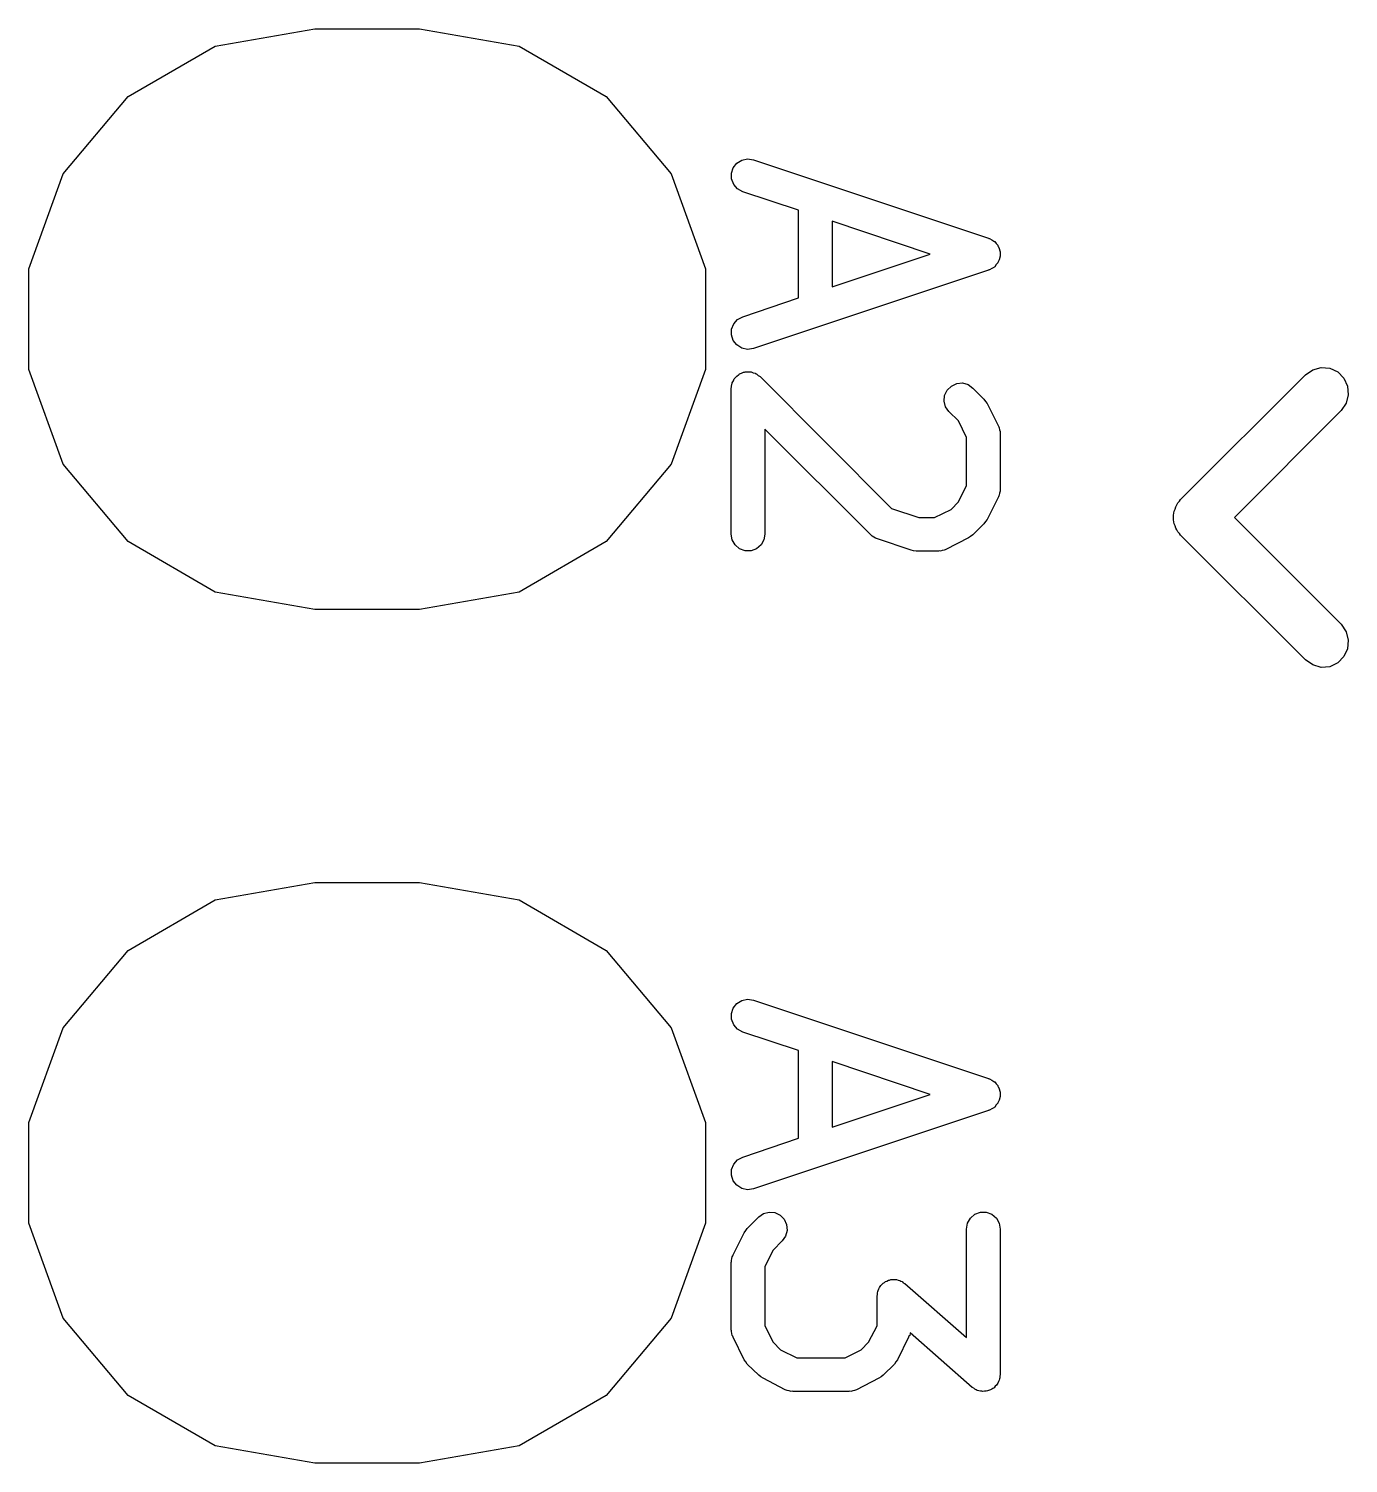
# Model space of a CAD drawing. Extents: x 125.5 to 143.1, y -145.4 to -100.4.
# Drawn here: x 125.543 to 129.469, y -127.814 to -123.546 of the extents above; entities that cross this region are included whole.
import ezdxf

# ---------------------------------------------------------------- set-up
doc = ezdxf.new("R2010")
doc.units = 0
doc.header["$MEASUREMENT"] = 0
doc.layers.add('BLACK', color=7, linetype='CONTINUOUS')

msp = doc.modelspace()

# ---------------------------------------------------------------- linework, layer by layer
at = {"layer": 'Black'}
for p, q in [((126.098, -123.598), (126.394, -123.546)), ((126.394, -123.546), (126.706, -123.546)), ((126.706, -123.546), (127.002, -123.598)), ((125.839, -123.748), (126.098, -123.598)), ((127.002, -123.598), (127.261, -123.748)), ((125.646, -123.978), (125.839, -123.748)), ((127.261, -123.748), (127.454, -123.978)), ((127.65, -123.946), (127.665, -123.937)), ((127.665, -123.937), (127.682, -123.933)), ((127.682, -123.933), (127.699, -123.936)), ((127.699, -123.936), (128.399, -124.169)), ((125.543, -124.26), (125.646, -123.978)), ((127.454, -123.978), (127.557, -124.26)), ((127.634, -123.976), (127.639, -123.96)), ((127.634, -123.993), (127.634, -123.976)), ((127.639, -123.96), (127.65, -123.946)), ((127.641, -124.01), (127.634, -123.993)), ((127.652, -124.022), (127.641, -124.01)), ((127.668, -124.031), (127.652, -124.022)), ((127.833, -124.086), (127.668, -124.031)), ((127.833, -124.347), (127.833, -124.086)), ((128.225, -124.217), (127.933, -124.119)), ((127.933, -124.119), (127.933, -124.314)), ((128.399, -124.169), (128.4, -124.17)), ((128.4, -124.17), (128.402, -124.17)), ((128.402, -124.17), (128.408, -124.174)), ((128.408, -124.174), (128.414, -124.178)), ((128.414, -124.178), (128.415, -124.179)), ((128.415, -124.179), (128.417, -124.179)), ((128.417, -124.179), (128.421, -124.185)), ((128.421, -124.185), (128.426, -124.19)), ((128.426, -124.19), (128.426, -124.192)), ((128.426, -124.192), (128.427, -124.193)), ((128.427, -124.193), (128.43, -124.2)), ((127.933, -124.314), (128.225, -124.217)), ((128.427, -124.24), (128.426, -124.242)), ((128.43, -124.234), (128.427, -124.24)), ((128.43, -124.2), (128.432, -124.207)), ((128.432, -124.227), (128.43, -124.234)), ((128.432, -124.207), (128.432, -124.208)), ((128.432, -124.208), (128.433, -124.209)), ((128.433, -124.224), (128.432, -124.225)), ((128.432, -124.225), (128.432, -124.227)), ((128.433, -124.209), (128.433, -124.217)), ((128.433, -124.217), (128.433, -124.224)), ((125.543, -124.56), (125.543, -124.26)), ((127.557, -124.26), (127.557, -124.56)), ((128.399, -124.264), (127.699, -124.497)), ((128.4, -124.263), (128.399, -124.264)), ((128.402, -124.263), (128.4, -124.263)), ((128.408, -124.259), (128.402, -124.263)), ((128.414, -124.256), (128.408, -124.259)), ((128.415, -124.255), (128.414, -124.256)), ((128.417, -124.254), (128.415, -124.255)), ((128.421, -124.248), (128.417, -124.254)), ((128.426, -124.243), (128.421, -124.248)), ((128.426, -124.242), (128.426, -124.243)), ((127.668, -124.403), (127.833, -124.347)), ((127.641, -124.424), (127.652, -124.411)), ((127.652, -124.411), (127.668, -124.403)), ((127.634, -124.44), (127.641, -124.424)), ((127.634, -124.457), (127.634, -124.44)), ((127.639, -124.474), (127.634, -124.457)), ((127.65, -124.487), (127.639, -124.474)), ((127.665, -124.496), (127.65, -124.487)), ((127.682, -124.5), (127.665, -124.496)), ((127.699, -124.497), (127.682, -124.5)), ((125.646, -124.842), (125.543, -124.56)), ((127.557, -124.56), (127.454, -124.842)), ((127.645, -124.585), (127.65, -124.58)), ((127.65, -124.58), (127.655, -124.576)), ((127.655, -124.576), (127.657, -124.575)), ((127.657, -124.575), (127.658, -124.573)), ((127.658, -124.573), (127.664, -124.571)), ((127.664, -124.571), (127.67, -124.568)), ((127.67, -124.568), (127.673, -124.568)), ((127.673, -124.568), (127.675, -124.567)), ((127.675, -124.567), (127.681, -124.567)), ((127.681, -124.567), (127.688, -124.567)), ((127.688, -124.567), (127.69, -124.567)), ((127.69, -124.567), (127.692, -124.567)), ((127.692, -124.567), (127.698, -124.57)), ((127.698, -124.57), (127.704, -124.571)), ((127.704, -124.571), (127.706, -124.573)), ((127.706, -124.573), (127.708, -124.573)), ((127.708, -124.573), (127.713, -124.578)), ((127.713, -124.578), (127.719, -124.581)), ((127.719, -124.581), (128.11, -124.973)), ((128.97, -124.947), (129.342, -124.576)), ((129.342, -124.576), (129.363, -124.561)), ((129.363, -124.561), (129.388, -124.554)), ((129.388, -124.554), (129.414, -124.556)), ((129.414, -124.556), (129.438, -124.567)), ((129.438, -124.567), (129.456, -124.586)), ((127.633, -124.617), (127.634, -124.61)), ((127.633, -125.05), (127.633, -124.617)), ((127.634, -124.61), (127.635, -124.604)), ((127.635, -124.604), (127.636, -124.602)), ((127.636, -124.6), (127.64, -124.594)), ((127.636, -124.602), (127.636, -124.6)), ((127.64, -124.594), (127.642, -124.588)), ((127.642, -124.588), (127.644, -124.586)), ((127.644, -124.586), (127.645, -124.585)), ((128.268, -124.637), (128.276, -124.621)), ((128.276, -124.621), (128.288, -124.609)), ((128.288, -124.609), (128.304, -124.602)), ((128.304, -124.602), (128.321, -124.6)), ((128.321, -124.6), (128.338, -124.605)), ((128.338, -124.605), (128.352, -124.615)), ((128.352, -124.615), (128.385, -124.648)), ((129.456, -124.586), (129.467, -124.609)), ((129.467, -124.609), (129.469, -124.635)), ((128.267, -124.654), (128.268, -124.637)), ((128.271, -124.671), (128.267, -124.654)), ((128.385, -124.648), (128.39, -124.655)), ((128.39, -124.655), (128.395, -124.661)), ((128.395, -124.661), (128.428, -124.728)), ((129.463, -124.66), (129.448, -124.682)), ((129.469, -124.635), (129.463, -124.66)), ((128.281, -124.685), (128.271, -124.671)), ((128.309, -124.713), (128.281, -124.685)), ((129.448, -124.682), (129.13, -125)), ((128.048, -125.052), (127.733, -124.737)), ((127.733, -124.737), (127.733, -125.05)), ((128.333, -124.762), (128.309, -124.713)), ((128.428, -124.728), (128.429, -124.73)), ((128.429, -124.73), (128.43, -124.733)), ((128.43, -124.733), (128.431, -124.739)), ((128.431, -124.739), (128.433, -124.744)), ((128.433, -124.744), (128.433, -124.747)), ((128.433, -124.747), (128.433, -124.75)), ((128.433, -124.75), (128.433, -124.917)), ((128.333, -124.905), (128.333, -124.762)), ((125.839, -125.072), (125.646, -124.842)), ((127.454, -124.842), (127.261, -125.072)), ((128.309, -124.954), (128.333, -124.905)), ((128.433, -124.922), (128.431, -124.928)), ((128.433, -124.917), (128.433, -124.92)), ((128.433, -124.92), (128.433, -124.922)), ((128.287, -124.976), (128.309, -124.954)), ((128.428, -124.939), (128.395, -125.006)), ((128.429, -124.936), (128.428, -124.939)), ((128.43, -124.934), (128.429, -124.936)), ((128.431, -124.928), (128.43, -124.934)), ((128.956, -124.968), (128.959, -124.963)), ((128.959, -124.963), (128.962, -124.957)), ((128.962, -124.957), (128.967, -124.952)), ((128.967, -124.952), (128.97, -124.947)), ((128.11, -124.973), (128.191, -125)), ((128.191, -125), (128.238, -125)), ((128.238, -125), (128.287, -124.976)), ((128.395, -125.006), (128.39, -125.012)), ((128.949, -124.993), (128.95, -124.987)), ((128.949, -125), (128.949, -124.993)), ((128.949, -125.007), (128.949, -125)), ((128.95, -125.013), (128.949, -125.007)), ((128.95, -124.987), (128.951, -124.981)), ((128.951, -124.981), (128.954, -124.975)), ((128.954, -124.975), (128.956, -124.968)), ((129.13, -125), (129.448, -125.318)), ((127.636, -125.067), (127.633, -125.05)), ((127.733, -125.05), (127.73, -125.067)), ((128.05, -125.054), (128.048, -125.052)), ((128.352, -125.052), (128.345, -125.057)), ((128.385, -125.019), (128.352, -125.052)), ((128.39, -125.012), (128.385, -125.019)), ((128.951, -125.019), (128.95, -125.013)), ((128.954, -125.025), (128.951, -125.019)), ((128.956, -125.032), (128.954, -125.025)), ((128.959, -125.037), (128.956, -125.032)), ((128.962, -125.043), (128.959, -125.037)), ((128.967, -125.048), (128.962, -125.043)), ((128.97, -125.053), (128.967, -125.048)), ((126.098, -125.222), (125.839, -125.072)), ((127.261, -125.072), (127.002, -125.222)), ((127.645, -125.082), (127.636, -125.067)), ((127.658, -125.093), (127.645, -125.082)), ((127.675, -125.099), (127.658, -125.093)), ((127.708, -125.093), (127.692, -125.099)), ((127.722, -125.082), (127.708, -125.093)), ((127.73, -125.067), (127.722, -125.082)), ((128.052, -125.056), (128.05, -125.054)), ((128.057, -125.059), (128.052, -125.056)), ((128.062, -125.062), (128.057, -125.059)), ((128.065, -125.063), (128.062, -125.062)), ((128.068, -125.064), (128.065, -125.063)), ((128.168, -125.097), (128.068, -125.064)), ((128.272, -125.095), (128.27, -125.096)), ((128.339, -125.061), (128.272, -125.095)), ((128.345, -125.057), (128.339, -125.061)), ((129.342, -125.424), (128.97, -125.053)), ((127.692, -125.099), (127.675, -125.099)), ((128.175, -125.099), (128.168, -125.097)), ((128.183, -125.1), (128.175, -125.099)), ((128.25, -125.1), (128.183, -125.1)), ((128.253, -125.099), (128.25, -125.1)), ((128.256, -125.1), (128.253, -125.099)), ((128.261, -125.098), (128.256, -125.1)), ((128.267, -125.097), (128.261, -125.098)), ((128.27, -125.096), (128.267, -125.097)), ((126.394, -125.274), (126.098, -125.222)), ((127.002, -125.222), (126.706, -125.274)), ((126.706, -125.274), (126.394, -125.274)), ((129.448, -125.318), (129.463, -125.34)), ((129.463, -125.34), (129.469, -125.365)), ((129.467, -125.391), (129.456, -125.414)), ((129.469, -125.365), (129.467, -125.391)), ((129.363, -125.439), (129.342, -125.424)), ((129.438, -125.433), (129.414, -125.444)), ((129.456, -125.414), (129.438, -125.433)), ((129.388, -125.446), (129.363, -125.439)), ((129.414, -125.444), (129.388, -125.446)), ((126.098, -126.138), (126.394, -126.086)), ((126.394, -126.086), (126.706, -126.086)), ((126.706, -126.086), (127.002, -126.138)), ((125.839, -126.288), (126.098, -126.138)), ((127.002, -126.138), (127.261, -126.288)), ((125.646, -126.518), (125.839, -126.288)), ((127.261, -126.288), (127.454, -126.518)), ((127.634, -126.476), (127.639, -126.46)), ((127.639, -126.46), (127.65, -126.446)), ((127.65, -126.446), (127.665, -126.437)), ((127.665, -126.437), (127.682, -126.433)), ((127.682, -126.433), (127.699, -126.436)), ((127.699, -126.436), (128.399, -126.669)), ((127.634, -126.493), (127.634, -126.476)), ((127.641, -126.51), (127.634, -126.493)), ((125.543, -126.8), (125.646, -126.518)), ((127.454, -126.518), (127.557, -126.8)), ((127.652, -126.522), (127.641, -126.51)), ((127.668, -126.531), (127.652, -126.522)), ((127.833, -126.586), (127.668, -126.531)), ((127.833, -126.847), (127.833, -126.586)), ((128.225, -126.717), (127.933, -126.619)), ((127.933, -126.619), (127.933, -126.814)), ((128.399, -126.669), (128.4, -126.67)), ((128.4, -126.67), (128.402, -126.67)), ((128.402, -126.67), (128.408, -126.674)), ((128.408, -126.674), (128.414, -126.678)), ((128.414, -126.678), (128.415, -126.679)), ((128.415, -126.679), (128.417, -126.679)), ((128.417, -126.679), (128.421, -126.685)), ((128.421, -126.685), (128.426, -126.69)), ((128.426, -126.69), (128.426, -126.692)), ((128.426, -126.692), (128.427, -126.693)), ((128.427, -126.693), (128.43, -126.7)), ((128.43, -126.7), (128.432, -126.707)), ((128.432, -126.707), (128.432, -126.708)), ((128.432, -126.708), (128.433, -126.709)), ((128.433, -126.709), (128.433, -126.717)), ((127.933, -126.814), (128.225, -126.717)), ((128.408, -126.759), (128.402, -126.763)), ((128.414, -126.756), (128.408, -126.759)), ((128.415, -126.755), (128.414, -126.756)), ((128.417, -126.754), (128.415, -126.755)), ((128.421, -126.748), (128.417, -126.754)), ((128.426, -126.743), (128.421, -126.748)), ((128.427, -126.74), (128.426, -126.742)), ((128.426, -126.742), (128.426, -126.743)), ((128.43, -126.734), (128.427, -126.74)), ((128.432, -126.727), (128.43, -126.734)), ((128.433, -126.724), (128.432, -126.725)), ((128.432, -126.725), (128.432, -126.727)), ((128.433, -126.717), (128.433, -126.724)), ((125.543, -127.1), (125.543, -126.8)), ((127.557, -126.8), (127.557, -127.1)), ((128.399, -126.764), (127.699, -126.997)), ((128.4, -126.763), (128.399, -126.764)), ((128.402, -126.763), (128.4, -126.763)), ((127.668, -126.903), (127.833, -126.847)), ((127.634, -126.94), (127.641, -126.924)), ((127.641, -126.924), (127.652, -126.911)), ((127.652, -126.911), (127.668, -126.903)), ((127.634, -126.957), (127.634, -126.94)), ((127.639, -126.974), (127.634, -126.957)), ((127.65, -126.987), (127.639, -126.974)), ((127.665, -126.996), (127.65, -126.987)), ((127.682, -127), (127.665, -126.996)), ((127.699, -126.997), (127.682, -127)), ((125.646, -127.382), (125.543, -127.1)), ((127.557, -127.1), (127.454, -127.382)), ((127.681, -127.115), (127.715, -127.081)), ((127.715, -127.081), (127.729, -127.071)), ((127.729, -127.071), (127.746, -127.067)), ((127.746, -127.067), (127.763, -127.068)), ((127.763, -127.068), (127.779, -127.076)), ((127.779, -127.076), (127.791, -127.088)), ((127.791, -127.088), (127.798, -127.104)), ((128.333, -127.117), (128.336, -127.1)), ((128.336, -127.1), (128.345, -127.085)), ((128.345, -127.085), (128.358, -127.073)), ((128.358, -127.073), (128.375, -127.067)), ((128.375, -127.067), (128.392, -127.067)), ((128.392, -127.067), (128.408, -127.073)), ((128.408, -127.073), (128.422, -127.085)), ((128.422, -127.085), (128.43, -127.1)), ((128.43, -127.1), (128.433, -127.117)), ((127.639, -127.194), (127.672, -127.128)), ((127.672, -127.128), (127.677, -127.121)), ((127.677, -127.121), (127.681, -127.115)), ((127.795, -127.138), (127.785, -127.152)), ((127.8, -127.121), (127.795, -127.138)), ((127.798, -127.104), (127.8, -127.121)), ((128.333, -127.44), (128.333, -127.117)), ((128.433, -127.117), (128.433, -127.55)), ((127.758, -127.18), (127.733, -127.228)), ((127.785, -127.152), (127.758, -127.18)), ((127.633, -127.217), (127.634, -127.214)), ((127.633, -127.417), (127.633, -127.217)), ((127.634, -127.211), (127.635, -127.205)), ((127.634, -127.214), (127.634, -127.211)), ((127.635, -127.205), (127.636, -127.2)), ((127.636, -127.2), (127.638, -127.197)), ((127.638, -127.197), (127.639, -127.194)), ((127.733, -127.228), (127.733, -127.405)), ((128.096, -127.272), (128.101, -127.269)), ((128.101, -127.269), (128.104, -127.269)), ((128.104, -127.269), (128.108, -127.267)), ((128.108, -127.267), (128.113, -127.267)), ((128.113, -127.267), (128.118, -127.267)), ((128.118, -127.267), (128.121, -127.267)), ((128.121, -127.267), (128.125, -127.267)), ((128.125, -127.267), (128.13, -127.269)), ((128.13, -127.269), (128.135, -127.27)), ((128.135, -127.27), (128.138, -127.272)), ((128.067, -127.317), (128.068, -127.312)), ((128.068, -127.307), (128.069, -127.303)), ((128.068, -127.312), (128.068, -127.307)), ((128.069, -127.303), (128.07, -127.3)), ((128.07, -127.3), (128.072, -127.295)), ((128.072, -127.295), (128.074, -127.291)), ((128.074, -127.291), (128.076, -127.288)), ((128.076, -127.288), (128.078, -127.285)), ((128.078, -127.285), (128.082, -127.281)), ((128.082, -127.281), (128.085, -127.278)), ((128.085, -127.278), (128.089, -127.276)), ((128.089, -127.276), (128.092, -127.273)), ((128.092, -127.273), (128.096, -127.272)), ((128.138, -127.272), (128.142, -127.273)), ((128.142, -127.273), (128.145, -127.277)), ((128.145, -127.277), (128.15, -127.279)), ((128.15, -127.279), (128.333, -127.44)), ((128.067, -127.405), (128.067, -127.317)), ((125.839, -127.612), (125.646, -127.382)), ((127.454, -127.382), (127.261, -127.612)), ((127.634, -127.42), (127.633, -127.417)), ((127.634, -127.422), (127.634, -127.42)), ((127.635, -127.428), (127.634, -127.422)), ((127.636, -127.434), (127.635, -127.428)), ((127.638, -127.436), (127.636, -127.434)), ((127.639, -127.439), (127.638, -127.436)), ((127.672, -127.506), (127.639, -127.439)), ((127.733, -127.405), (127.758, -127.454)), ((128.042, -127.454), (128.067, -127.405)), ((128.161, -127.439), (128.128, -127.506)), ((128.162, -127.436), (128.161, -127.439)), ((128.164, -127.434), (128.162, -127.436)), ((128.165, -127.428), (128.164, -127.434)), ((128.35, -127.588), (128.165, -127.426)), ((128.165, -127.426), (128.165, -127.428)), ((127.758, -127.454), (127.78, -127.476)), ((127.78, -127.476), (127.828, -127.5)), ((127.972, -127.5), (128.02, -127.476)), ((128.02, -127.476), (128.042, -127.454)), ((127.677, -127.512), (127.672, -127.506)), ((127.681, -127.519), (127.677, -127.512)), ((127.715, -127.552), (127.681, -127.519)), ((127.828, -127.5), (127.972, -127.5)), ((128.119, -127.519), (128.085, -127.552)), ((128.123, -127.512), (128.119, -127.519)), ((128.128, -127.506), (128.123, -127.512)), ((127.721, -127.557), (127.715, -127.552)), ((127.728, -127.561), (127.721, -127.557)), ((127.794, -127.595), (127.728, -127.561)), ((128.072, -127.561), (128.006, -127.595)), ((128.079, -127.557), (128.072, -127.561)), ((128.085, -127.552), (128.079, -127.557)), ((128.43, -127.567), (128.428, -127.571)), ((128.431, -127.563), (128.43, -127.567)), ((128.432, -127.56), (128.431, -127.563)), ((128.433, -127.55), (128.432, -127.555)), ((128.432, -127.555), (128.432, -127.56)), ((126.098, -127.762), (125.839, -127.612)), ((127.261, -127.612), (127.002, -127.762)), ((127.797, -127.596), (127.794, -127.595)), ((127.8, -127.597), (127.797, -127.596)), ((127.805, -127.598), (127.8, -127.597)), ((127.811, -127.6), (127.805, -127.598)), ((127.814, -127.599), (127.811, -127.6)), ((127.817, -127.6), (127.814, -127.599)), ((127.983, -127.6), (127.817, -127.6)), ((127.986, -127.599), (127.983, -127.6)), ((127.989, -127.6), (127.986, -127.599)), ((127.995, -127.598), (127.989, -127.6)), ((128, -127.597), (127.995, -127.598)), ((128.003, -127.596), (128, -127.597)), ((128.006, -127.595), (128.003, -127.596)), ((128.355, -127.59), (128.35, -127.588)), ((128.358, -127.593), (128.355, -127.59)), ((128.362, -127.595), (128.358, -127.593)), ((128.365, -127.597), (128.362, -127.595)), ((128.37, -127.598), (128.365, -127.597)), ((128.375, -127.599), (128.37, -127.598)), ((128.379, -127.599), (128.375, -127.599)), ((128.382, -127.6), (128.379, -127.599)), ((128.387, -127.599), (128.382, -127.6)), ((128.392, -127.599), (128.387, -127.599)), ((128.396, -127.598), (128.392, -127.599)), ((128.399, -127.597), (128.396, -127.598)), ((128.404, -127.595), (128.399, -127.597)), ((128.408, -127.593), (128.404, -127.595)), ((128.411, -127.591), (128.408, -127.593)), ((128.415, -127.589), (128.411, -127.591)), ((128.418, -127.585), (128.415, -127.589)), ((128.422, -127.582), (128.418, -127.585)), ((128.424, -127.579), (128.422, -127.582)), ((128.426, -127.576), (128.424, -127.579)), ((128.428, -127.571), (128.426, -127.576)), ((126.394, -127.814), (126.098, -127.762)), ((127.002, -127.762), (126.706, -127.814)), ((126.706, -127.814), (126.394, -127.814))]:
    msp.add_line(p, q, dxfattribs=at)

doc.saveas('drawing.dxf')
